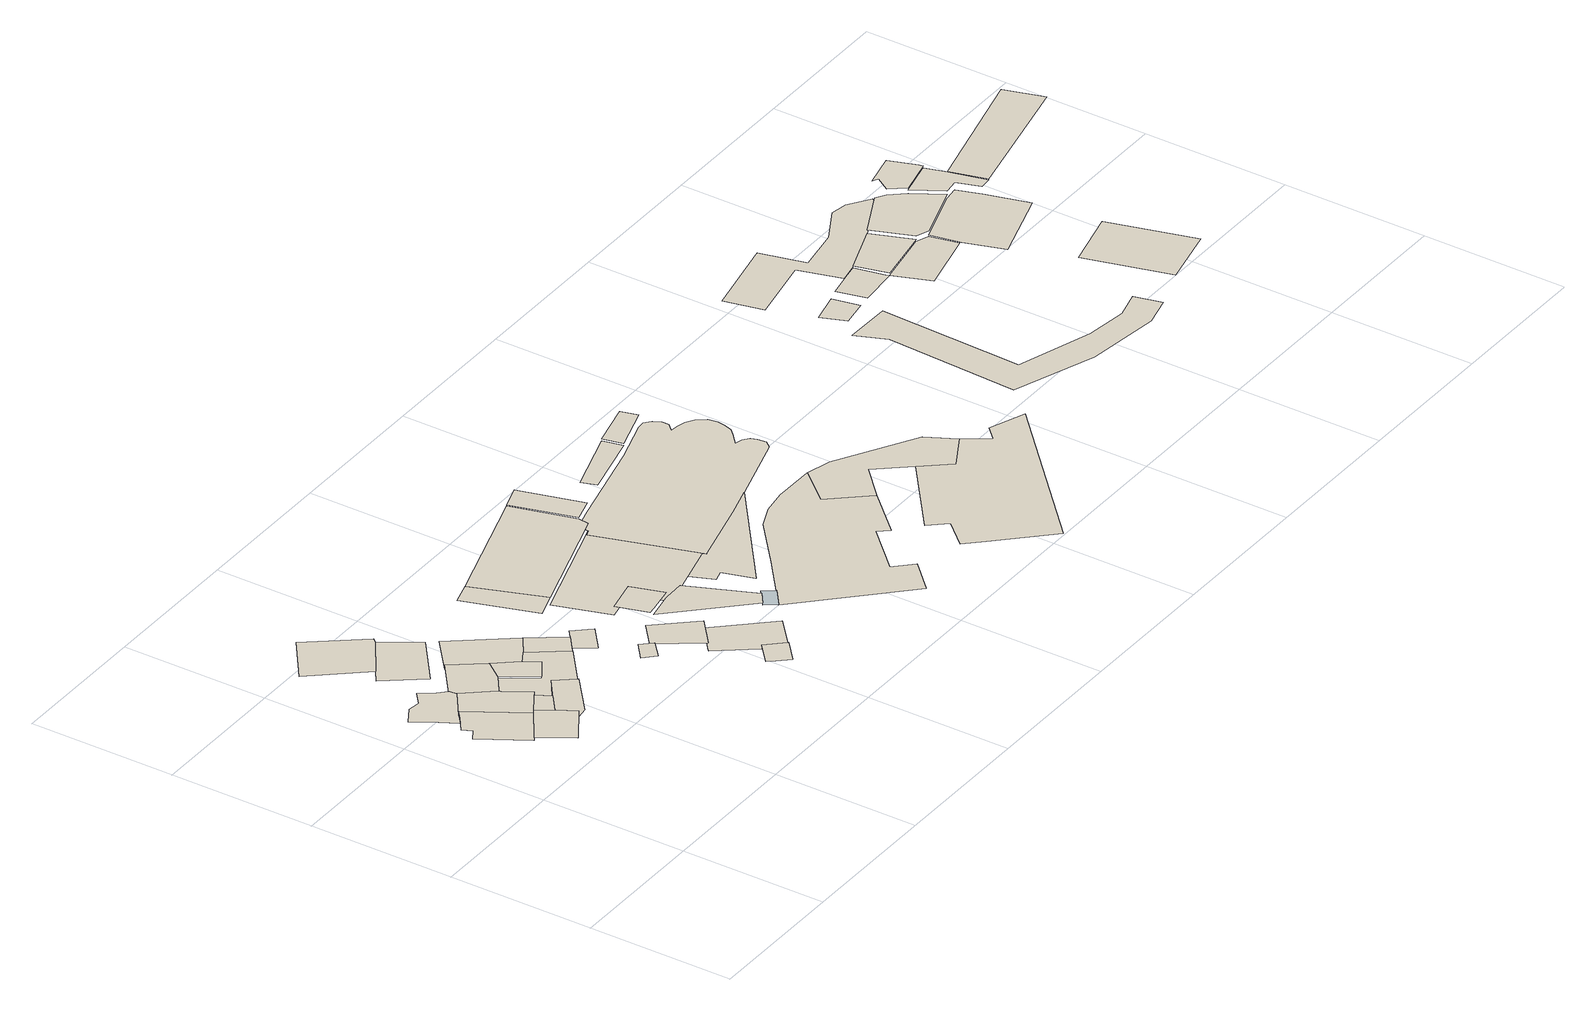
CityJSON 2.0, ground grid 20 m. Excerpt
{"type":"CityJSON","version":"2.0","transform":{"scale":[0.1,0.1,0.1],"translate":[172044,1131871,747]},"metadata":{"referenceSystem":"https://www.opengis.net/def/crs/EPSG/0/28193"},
"CityObjects":{
"building1":{"type":"Building","attributes":{"material":{"value":"dressed stone","sources":[{"name":"Amiran Atlas, sheet 11, map 4.2","type":"Secondary cartographic source"}],"paradata":{"author":"Beatrice Vaienti","date":"29-05-2023","version":0}},"time":{"estimatedStart":{"year":1841},"estimatedEnd":{"year":1938}},"roof":{"type":{"value":"flat","paradata":{"type":"user","author":"Beatrice Vaienti","date":"29-05-2023","version":0}}},"numberOfFloors":{"value":"1","sources":[{"name":"Amiran Atlas, sheet 12, map 4.3","type":"Secondary cartographic source"}],"paradata":{"type":"user","author":"Beatrice Vaienti","date":"29-05-2023","comments":"In the atlas the value is \"1-3\", we have chosen a random value between 1 and 3 assigning a higher probability to 1 and 2 floors, respectively p=[0.35,0.35,0.3] for 1, 2, 3 floors","version":0}},"updatedGeometry":true,"terrainDifference":{"value":"1.1735326895455365"}},"geometry":[{"type":"MultiSurface","lod":"0","boundaries":[[[0,1,2,3,4,5,6]]]}]},
"building2":{"type":"Building","attributes":{"material":{"value":"dressed stone","sources":[{"name":"Amiran Atlas, sheet 11, map 4.2","type":"Secondary cartographic source"}],"paradata":{"author":"Beatrice Vaienti","date":"29-05-2023","version":0}},"time":{"estimatedStart":{"year":1841},"estimatedEnd":{"year":1938}},"roof":{"type":{"value":"domed","paradata":{"type":"user","author":"Beatrice Vaienti","date":"29-05-2023","version":0}}},"numberOfFloors":{"value":"1","sources":[{"name":"Amiran Atlas, sheet 12, map 4.3","type":"Secondary cartographic source"}],"paradata":{"type":"user","author":"Beatrice Vaienti","date":"29-05-2023","comments":"In the atlas the value is \"1-3\", we have chosen a random value between 1 and 3 assigning a higher probability to 1 and 2 floors, respectively p=[0.35,0.35,0.3] for 1, 2, 3 floors","version":0}},"updatedGeometry":true,"terrainDifference":{"value":"0.957686228671344"}},"geometry":[{"type":"MultiSurface","lod":"0","boundaries":[[[7,8,9,10,11]]]}]},
"building3":{"type":"Building","attributes":{"material":{"value":"dressed stone","sources":[{"name":"Amiran Atlas, sheet 11, map 4.2","type":"Secondary cartographic source"}],"paradata":{"author":"Beatrice Vaienti","date":"29-05-2023","version":0}},"time":{"estimatedStart":{"year":1841},"estimatedEnd":{"year":1938}},"roof":{"type":{"value":"flat","paradata":{"type":"user","author":"Beatrice Vaienti","date":"29-05-2023","version":0}}},"numberOfFloors":{"value":"2","sources":[{"name":"Amiran Atlas, sheet 12, map 4.3","type":"Secondary cartographic source"}],"paradata":{"type":"user","author":"Beatrice Vaienti","date":"29-05-2023","comments":"In the atlas the value is \"1-3\", we have chosen a random value between 1 and 3 assigning a higher probability to 1 and 2 floors, respectively p=[0.35,0.35,0.3] for 1, 2, 3 floors","version":0}},"updatedGeometry":true,"terrainDifference":{"value":"0.8770737426527776"}},"geometry":[{"type":"MultiSurface","lod":"0","boundaries":[[[12,13,14,15,16,17,18,19,20,21]]]}]},
"building4":{"type":"Building","attributes":{"material":{"value":"dressed stone","sources":[{"name":"Amiran Atlas, sheet 11, map 4.2","type":"Secondary cartographic source"}],"paradata":{"author":"Beatrice Vaienti","date":"29-05-2023","version":0}},"time":{"estimatedStart":{"year":1841},"estimatedEnd":{"year":1938}},"roof":{"type":{"value":"flat","paradata":{"type":"user","author":"Beatrice Vaienti","date":"29-05-2023","version":0}}},"numberOfFloors":{"value":"1","sources":[{"name":"Amiran Atlas, sheet 12, map 4.3","type":"Secondary cartographic source"}],"paradata":{"type":"user","author":"Beatrice Vaienti","date":"29-05-2023","comments":"In the atlas the value is \"1-3\", we have chosen a random value between 1 and 3 assigning a higher probability to 1 and 2 floors, respectively p=[0.35,0.35,0.3] for 1, 2, 3 floors","version":0}},"updatedGeometry":true,"terrainDifference":{"value":"1.0382613989575766"}},"geometry":[{"type":"MultiSurface","lod":"0","boundaries":[[[22,23,24,25,26,27,28]]]}]},
"building5":{"type":"Building","attributes":{"material":{"value":"dressed stone","sources":[{"name":"Amiran Atlas, sheet 11, map 4.2","type":"Secondary cartographic source"}],"paradata":{"author":"Beatrice Vaienti","date":"29-05-2023","version":0}},"time":{"estimatedStart":{"year":1841},"estimatedEnd":{"year":1938}},"roof":{"type":{"value":"gable","paradata":{"type":"user","author":"Beatrice Vaienti","date":"29-05-2023","comments":"In the Atlas the value is reported is 'gabled (tiles)', however it is not clear whether it refers to a hip or a gable roof. Therefore we assigned a random value between the two.","version":0}}},"numberOfFloors":{"value":"2","sources":[{"name":"Amiran Atlas, sheet 12, map 4.3","type":"Secondary cartographic source"}],"paradata":{"type":"user","author":"Beatrice Vaienti","date":"29-05-2023","comments":"In the atlas the value is \"1-3\", we have chosen a random value between 1 and 3 assigning a higher probability to 1 and 2 floors, respectively p=[0.35,0.35,0.3] for 1, 2, 3 floors","version":0}},"updatedGeometry":true,"terrainDifference":{"value":"0.6084852027390152"}},"geometry":[{"type":"MultiSurface","lod":"0","boundaries":[[[29,30,31,32]]]}]},
"building6":{"type":"Building","attributes":{"material":{"value":"dressed stone","sources":[{"name":"Amiran Atlas, sheet 11, map 4.2","type":"Secondary cartographic source"}],"paradata":{"author":"Beatrice Vaienti","date":"29-05-2023","version":0}},"time":{"estimatedStart":{"year":1841},"estimatedEnd":{"year":1938}},"roof":{"type":{"value":"flat","paradata":{"type":"user","author":"Beatrice Vaienti","date":"29-05-2023","version":0}}},"numberOfFloors":{"value":"3","sources":[{"name":"Amiran Atlas, sheet 12, map 4.3","type":"Secondary cartographic source"}],"paradata":{"type":"user","author":"Beatrice Vaienti","date":"29-05-2023","comments":"In the atlas the value is \"1-3\", we have chosen a random value between 1 and 3 assigning a higher probability to 1 and 2 floors, respectively p=[0.35,0.35,0.3] for 1, 2, 3 floors","version":0}},"updatedGeometry":true,"terrainDifference":{"value":"1.1332864698437042"}},"geometry":[{"type":"MultiSurface","lod":"0","boundaries":[[[33,34,35,36,37]]]}]},
"building7":{"type":"Building","attributes":{"material":{"value":"dressed stone","sources":[{"name":"Amiran Atlas, sheet 11, map 4.2","type":"Secondary cartographic source"}],"paradata":{"author":"Beatrice Vaienti","date":"29-05-2023","version":0}},"time":{"estimatedStart":{"year":1841},"estimatedEnd":{"year":1938}},"roof":{"type":{"value":"flat","paradata":{"type":"user","author":"Beatrice Vaienti","date":"29-05-2023","version":0}}},"numberOfFloors":{"value":"3","sources":[{"name":"Amiran Atlas, sheet 12, map 4.3","type":"Secondary cartographic source"}],"paradata":{"type":"user","author":"Beatrice Vaienti","date":"29-05-2023","comments":"In the atlas the value is \"1-3\", we have chosen a random value between 1 and 3 assigning a higher probability to 1 and 2 floors, respectively p=[0.35,0.35,0.3] for 1, 2, 3 floors","version":0}},"updatedGeometry":true,"terrainDifference":{"value":"0.9134106298248517"}},"geometry":[{"type":"MultiSurface","lod":"0","boundaries":[[[38,39,40,41,42,43]]]}]},
"building8":{"type":"Building","attributes":{"material":{"value":"dressed stone","sources":[{"name":"Amiran Atlas, sheet 11, map 4.2","type":"Secondary cartographic source"}],"paradata":{"author":"Beatrice Vaienti","date":"29-05-2023","version":0}},"time":{"estimatedStart":{"year":1841},"estimatedEnd":{"year":1938}},"roof":{"type":{"value":"flat","paradata":{"type":"user","author":"Beatrice Vaienti","date":"29-05-2023","version":0}}},"numberOfFloors":{"value":"3","sources":[{"name":"Amiran Atlas, sheet 12, map 4.3","type":"Secondary cartographic source"}],"paradata":{"type":"user","author":"Beatrice Vaienti","date":"29-05-2023","comments":"In the atlas the value is \"1-3\", we have chosen a random value between 1 and 3 assigning a higher probability to 1 and 2 floors, respectively p=[0.35,0.35,0.3] for 1, 2, 3 floors","version":0}},"updatedGeometry":true,"terrainDifference":{"value":"0.7969610047034221"}},"geometry":[{"type":"MultiSurface","lod":"0","boundaries":[[[44,45,46,47,48]]]}]},
"building9":{"type":"Building","attributes":{"material":{"value":"dressed stone","sources":[{"name":"Amiran Atlas, sheet 11, map 4.2","type":"Secondary cartographic source"}],"paradata":{"author":"Beatrice Vaienti","date":"29-05-2023","version":0}},"time":{"estimatedStart":{"year":1841},"estimatedEnd":{"year":1938}},"roof":{"type":{"value":"flat","paradata":{"type":"user","author":"Beatrice Vaienti","date":"29-05-2023","version":0}}},"numberOfFloors":{"value":"1","sources":[{"name":"Amiran Atlas, sheet 12, map 4.3","type":"Secondary cartographic source"}],"paradata":{"type":"user","author":"Beatrice Vaienti","date":"29-05-2023","comments":"In the atlas the value is \"1-3\", we have chosen a random value between 1 and 3 assigning a higher probability to 1 and 2 floors, respectively p=[0.35,0.35,0.3] for 1, 2, 3 floors","version":0}},"updatedGeometry":true,"terrainDifference":{"value":"0.8171953010688303"}},"geometry":[{"type":"MultiSurface","lod":"0","boundaries":[[[49,44,48,50,51]]]}]},
"building10":{"type":"Building","attributes":{"material":{"value":"dressed stone","sources":[{"name":"Amiran Atlas, sheet 11, map 4.2","type":"Secondary cartographic source"}],"paradata":{"author":"Beatrice Vaienti","date":"29-05-2023","version":0}},"time":{"estimatedStart":{"year":1841},"estimatedEnd":{"year":1938}},"roof":{"type":{"value":"flat","paradata":{"type":"user","author":"Beatrice Vaienti","date":"29-05-2023","version":0}}},"numberOfFloors":{"value":"3","sources":[{"name":"Amiran Atlas, sheet 12, map 4.3","type":"Secondary cartographic source"}],"paradata":{"type":"user","author":"Beatrice Vaienti","date":"29-05-2023","comments":"In the atlas the value is \"1-3\", we have chosen a random value between 1 and 3 assigning a higher probability to 1 and 2 floors, respectively p=[0.35,0.35,0.3] for 1, 2, 3 floors","version":0}},"updatedGeometry":true,"terrainDifference":{"value":"1.6195551845540759"}},"geometry":[{"type":"MultiSurface","lod":"0","boundaries":[[[52,53,54,55,56,57,58,59,60,61,62,63,64]]]}]},
"building11":{"type":"Building","attributes":{"material":{"value":"dressed stone","sources":[{"name":"Amiran Atlas, sheet 11, map 4.2","type":"Secondary cartographic source"}],"paradata":{"author":"Beatrice Vaienti","date":"29-05-2023","version":0}},"time":{"estimatedStart":{"year":1841},"estimatedEnd":{"year":1938}},"roof":{"type":{"value":"gable","paradata":{"type":"user","author":"Beatrice Vaienti","date":"29-05-2023","comments":"In the Atlas the value is reported is 'gabled (tiles)', however it is not clear whether it refers to a hip or a gable roof. Therefore we assigned a random value between the two.","version":0}}},"numberOfFloors":{"value":"3","sources":[{"name":"Amiran Atlas, sheet 12, map 4.3","type":"Secondary cartographic source"}],"paradata":{"type":"user","author":"Beatrice Vaienti","date":"29-05-2023","comments":"In the atlas the value is \"1-3\", we have chosen a random value between 1 and 3 assigning a higher probability to 1 and 2 floors, respectively p=[0.35,0.35,0.3] for 1, 2, 3 floors","version":0}},"updatedGeometry":true,"terrainDifference":{"value":"0.5749871791990009"}},"geometry":[{"type":"MultiSurface","lod":"0","boundaries":[[[65,40,39,66,67]]]}]},
"building12":{"type":"Building","attributes":{"material":{"value":"dressed stone","sources":[{"name":"Amiran Atlas, sheet 11, map 4.2","type":"Secondary cartographic source"}],"paradata":{"author":"Beatrice Vaienti","date":"29-05-2023","version":0}},"time":{"estimatedStart":{"year":1841},"estimatedEnd":{"year":1938}},"roof":{"type":{"value":"gable","paradata":{"type":"user","author":"Beatrice Vaienti","date":"29-05-2023","comments":"In the Atlas the value is reported is 'gabled (tiles)', however it is not clear whether it refers to a hip or a gable roof. Therefore we assigned a random value between the two.","version":0}}},"numberOfFloors":{"value":"3","sources":[{"name":"Amiran Atlas, sheet 12, map 4.3","type":"Secondary cartographic source"}],"paradata":{"type":"user","author":"Beatrice Vaienti","date":"29-05-2023","comments":"In the atlas the value is \"1-3\", we have chosen a random value between 1 and 3 assigning a higher probability to 1 and 2 floors, respectively p=[0.35,0.35,0.3] for 1, 2, 3 floors","version":0}},"updatedGeometry":true,"terrainDifference":{"value":"0.7176208684311715"}},"geometry":[{"type":"MultiSurface","lod":"0","boundaries":[[[68,69,70,71,72,73]]]}]},
"building13":{"type":"Building","attributes":{"material":{"value":"dressed stone","sources":[{"name":"Amiran Atlas, sheet 11, map 4.2","type":"Secondary cartographic source"}],"paradata":{"author":"Beatrice Vaienti","date":"29-05-2023","version":0}},"time":{"estimatedStart":{"year":1841},"estimatedEnd":{"year":1938}},"roof":{"type":{"value":"domed","paradata":{"type":"user","author":"Beatrice Vaienti","date":"29-05-2023","version":0}}},"numberOfFloors":{"value":"1","sources":[{"name":"Amiran Atlas, sheet 12, map 4.3","type":"Secondary cartographic source"}],"paradata":{"type":"user","author":"Beatrice Vaienti","date":"29-05-2023","comments":"In the atlas the value is \"1-3\", we have chosen a random value between 1 and 3 assigning a higher probability to 1 and 2 floors, respectively p=[0.35,0.35,0.3] for 1, 2, 3 floors","version":0}},"updatedGeometry":true,"terrainDifference":{"value":"0.6391456697115209"}},"geometry":[{"type":"MultiSurface","lod":"0","boundaries":[[[69,68,74,75]]]}]},
"building14":{"type":"Building","attributes":{"material":{"value":"dressed stone","sources":[{"name":"Amiran Atlas, sheet 11, map 4.2","type":"Secondary cartographic source"}],"paradata":{"author":"Beatrice Vaienti","date":"29-05-2023","version":0}},"time":{"estimatedStart":{"year":1841},"estimatedEnd":{"year":1938}},"roof":{"type":{"value":"domed","paradata":{"type":"user","author":"Beatrice Vaienti","date":"29-05-2023","version":0}}},"numberOfFloors":{"value":"2","sources":[{"name":"Amiran Atlas, sheet 12, map 4.3","type":"Secondary cartographic source"}],"paradata":{"type":"user","author":"Beatrice Vaienti","date":"29-05-2023","comments":"In the atlas the value is \"1-3\", we have chosen a random value between 1 and 3 assigning a higher probability to 1 and 2 floors, respectively p=[0.35,0.35,0.3] for 1, 2, 3 floors","version":0}},"updatedGeometry":true,"terrainDifference":{"value":"0.3996823939930182"}},"geometry":[{"type":"MultiSurface","lod":"0","boundaries":[[[76,77,78,79]]]}]},
"building15":{"type":"Building","attributes":{"material":{"value":"dressed stone","sources":[{"name":"Amiran Atlas, sheet 11, map 4.2","type":"Secondary cartographic source"}],"paradata":{"author":"Beatrice Vaienti","date":"29-05-2023","version":0}},"time":{"estimatedStart":{"year":1841},"estimatedEnd":{"year":1938}},"roof":{"type":{"value":"domed","paradata":{"type":"user","author":"Beatrice Vaienti","date":"29-05-2023","version":0}}},"numberOfFloors":{"value":"3","sources":[{"name":"Amiran Atlas, sheet 12, map 4.3","type":"Secondary cartographic source"}],"paradata":{"type":"user","author":"Beatrice Vaienti","date":"29-05-2023","comments":"In the atlas the value is \"1-3\", we have chosen a random value between 1 and 3 assigning a higher probability to 1 and 2 floors, respectively p=[0.35,0.35,0.3] for 1, 2, 3 floors","version":0}},"updatedGeometry":true,"terrainDifference":{"value":"0.5954970278253313"}},"geometry":[{"type":"MultiSurface","lod":"0","boundaries":[[[80,75,81,82,83]]]}]},
"building16":{"type":"Building","attributes":{"material":{"value":"dressed stone","sources":[{"name":"Amiran Atlas, sheet 11, map 4.2","type":"Secondary cartographic source"}],"paradata":{"author":"Beatrice Vaienti","date":"29-05-2023","version":0}},"time":{"estimatedStart":{"year":1841},"estimatedEnd":{"year":1938}},"roof":{"type":{"value":"domed","paradata":{"type":"user","author":"Beatrice Vaienti","date":"29-05-2023","version":0}}},"numberOfFloors":{"value":"1","sources":[{"name":"Amiran Atlas, sheet 12, map 4.3","type":"Secondary cartographic source"}],"paradata":{"type":"user","author":"Beatrice Vaienti","date":"29-05-2023","comments":"In the atlas the value is \"1-3\", we have chosen a random value between 1 and 3 assigning a higher probability to 1 and 2 floors, respectively p=[0.35,0.35,0.3] for 1, 2, 3 floors","version":0}},"updatedGeometry":true,"terrainDifference":{"value":"1.0167562124076066"}},"geometry":[{"type":"MultiSurface","lod":"0","boundaries":[[[84,85,86,87]]]}]},
"building17":{"type":"Building","attributes":{"material":{"value":"dressed stone","sources":[{"name":"Amiran Atlas, sheet 11, map 4.2","type":"Secondary cartographic source"}],"paradata":{"author":"Beatrice Vaienti","date":"29-05-2023","version":0}},"time":{"estimatedStart":{"year":1841},"estimatedEnd":{"year":1938}},"roof":{"type":{"value":"domed","paradata":{"type":"user","author":"Beatrice Vaienti","date":"29-05-2023","version":0}}},"numberOfFloors":{"value":"3","sources":[{"name":"Amiran Atlas, sheet 12, map 4.3","type":"Secondary cartographic source"}],"paradata":{"type":"user","author":"Beatrice Vaienti","date":"29-05-2023","comments":"In the atlas the value is \"1-3\", we have chosen a random value between 1 and 3 assigning a higher probability to 1 and 2 floors, respectively p=[0.35,0.35,0.3] for 1, 2, 3 floors","version":0}},"updatedGeometry":true,"terrainDifference":{"value":"0.7293618266980629"}},"geometry":[{"type":"MultiSurface","lod":"0","boundaries":[[[88,89,90,91,92]]]}]},
"building18":{"type":"Building","attributes":{"material":{"paradata":{"version":0}},"time":{"estimatedStart":{"year":1841},"estimatedEnd":{"year":1938}},"roof":{"type":{"value":"flat","paradata":{"type":"user","author":"Beatrice Vaienti","date":"29-05-2023","version":0}}},"numberOfFloors":{"value":"3","sources":[{"name":"Amiran Atlas, sheet 12, map 4.3","type":"Secondary cartographic source"}],"paradata":{"type":"user","author":"Beatrice Vaienti","date":"29-05-2023","comments":"In the atlas the value is \"1-3\", we have chosen a random value between 1 and 3 assigning a higher probability to 1 and 2 floors, respectively p=[0.35,0.35,0.3] for 1, 2, 3 floors","version":0}},"updatedGeometry":true,"terrainDifference":{"value":"0.5033460948074935"}},"geometry":[{"type":"MultiSurface","lod":"0","boundaries":[[[93,94,95,96]]]}]},
"building19":{"type":"Building","attributes":{"material":{"value":"dressed stone","sources":[{"name":"Amiran Atlas, sheet 11, map 4.2","type":"Secondary cartographic source"}],"paradata":{"author":"Beatrice Vaienti","date":"29-05-2023","version":0}},"time":{"estimatedStart":{"year":1841},"estimatedEnd":{"year":1938}},"roof":{"type":{"value":"domed","paradata":{"type":"user","author":"Beatrice Vaienti","date":"29-05-2023","version":0}}},"numberOfFloors":{"value":"1","sources":[{"name":"Amiran Atlas, sheet 12, map 4.3","type":"Secondary cartographic source"}],"paradata":{"type":"user","author":"Beatrice Vaienti","date":"29-05-2023","comments":"In the atlas the value is \"1-3\", we have chosen a random value between 1 and 3 assigning a higher probability to 1 and 2 floors, respectively p=[0.35,0.35,0.3] for 1, 2, 3 floors","version":0}},"updatedGeometry":true,"terrainDifference":{"value":"1.514490632318426"}},"geometry":[{"type":"MultiSurface","lod":"0","boundaries":[[[97,98,99,100,101,102]]]}]},
"building20":{"type":"Building","attributes":{"material":{"value":"dressed stone","sources":[{"name":"Amiran Atlas, sheet 11, map 4.2","type":"Secondary cartographic source"}],"paradata":{"author":"Beatrice Vaienti","date":"29-05-2023","version":0}},"time":{"estimatedStart":{"year":1841},"estimatedEnd":{"year":1938}},"roof":{"type":{"value":"flat","paradata":{"type":"user","author":"Beatrice Vaienti","date":"29-05-2023","version":0}}},"numberOfFloors":{"value":"1","sources":[{"name":"Amiran Atlas, sheet 12, map 4.3","type":"Secondary cartographic source"}],"paradata":{"type":"user","author":"Beatrice Vaienti","date":"29-05-2023","comments":"In the atlas the value is \"1-3\", we have chosen a random value between 1 and 3 assigning a higher probability to 1 and 2 floors, respectively p=[0.35,0.35,0.3] for 1, 2, 3 floors","version":0}},"updatedGeometry":true,"terrainDifference":{"value":"0.8100897709461861"}},"geometry":[{"type":"MultiSurface","lod":"0","boundaries":[[[103,104,105,106,107]]]}]},
"building21":{"type":"Building","attributes":{"material":{"value":"dressed stone","sources":[{"name":"Amiran Atlas, sheet 11, map 4.2","type":"Secondary cartographic source"}],"paradata":{"author":"Beatrice Vaienti","date":"29-05-2023","version":0}},"time":{"estimatedStart":{"year":1841},"estimatedEnd":{"year":1938}},"roof":{"type":{"value":"flat","paradata":{"type":"user","author":"Beatrice Vaienti","date":"29-05-2023","version":0}}},"numberOfFloors":{"value":"1","sources":[{"name":"Amiran Atlas, sheet 12, map 4.3","type":"Secondary cartographic source"}],"paradata":{"type":"user","author":"Beatrice Vaienti","date":"29-05-2023","comments":"In the atlas the value is \"1-3\", we have chosen a random value between 1 and 3 assigning a higher probability to 1 and 2 floors, respectively p=[0.35,0.35,0.3] for 1, 2, 3 floors","version":0}},"updatedGeometry":true,"terrainDifference":{"value":"1.5014978012075881"}},"geometry":[{"type":"MultiSurface","lod":"0","boundaries":[[[108,109,110,111,112,113]]]}]},
"building22":{"type":"Building","attributes":{"material":{"paradata":{"version":0}},"time":{"estimatedStart":{"year":1841},"estimatedEnd":{"year":1938}},"roof":{"type":{"value":"flat","paradata":{"type":"user","author":"Beatrice Vaienti","date":"29-05-2023","version":0}}},"numberOfFloors":{"value":"3","sources":[{"name":"Amiran Atlas, sheet 12, map 4.3","type":"Secondary cartographic source"}],"paradata":{"type":"user","author":"Beatrice Vaienti","date":"29-05-2023","comments":"In the atlas the value is \"1-3\", we have chosen a random value between 1 and 3 assigning a higher probability to 1 and 2 floors, respectively p=[0.35,0.35,0.3] for 1, 2, 3 floors","version":0}},"updatedGeometry":true,"terrainDifference":{"value":"1.2838965631106403"}},"geometry":[{"type":"MultiSurface","lod":"0","boundaries":[[[94,93,114,115,116]]]}]},
"building23":{"type":"Building","attributes":{"material":{"value":"dressed stone","sources":[{"name":"Amiran Atlas, sheet 11, map 4.2","type":"Secondary cartographic source"}],"paradata":{"author":"Beatrice Vaienti","date":"29-05-2023","version":0}},"time":{"estimatedStart":{"year":1841},"estimatedEnd":{"year":1938}},"roof":{"type":{"value":"flat","paradata":{"type":"user","author":"Beatrice Vaienti","date":"29-05-2023","version":0}}},"numberOfFloors":{"value":"3","sources":[{"name":"Amiran Atlas, sheet 12, map 4.3","type":"Secondary cartographic source"}],"paradata":{"type":"user","author":"Beatrice Vaienti","date":"29-05-2023","comments":"In the atlas the value is \"1-3\", we have chosen a random value between 1 and 3 assigning a higher probability to 1 and 2 floors, respectively p=[0.35,0.35,0.3] for 1, 2, 3 floors","version":0}},"updatedGeometry":true,"terrainDifference":{"value":"1.6261742688890082"}},"geometry":[{"type":"MultiSurface","lod":"0","boundaries":[[[117,118,119,120,121,122,123,124,125,126,127]]]}]},
"object1":{"type":"GenericCityObject","attributes":{"material":{"paradata":{"version":0}},"time":{"estimatedStart":{"year":1841},"estimatedEnd":{"year":1938}},"roof":{"type":{"value":"hip","paradata":{"type":"predicted","date":"05-06-2023","comments":"Random Forest Classifier","version":0}}},"numberOfFloors":{"value":"3","sources":[{"name":"Amiran Atlas, sheet 12, map 4.3","type":"Secondary cartographic source"}],"paradata":{"type":"user","author":"Beatrice Vaienti","date":"29-05-2023","comments":"In the atlas the value is \"1-3\", we have chosen a random value between 1 and 3 assigning a higher probability to 1 and 2 floors, respectively p=[0.35,0.35,0.3] for 1, 2, 3 floors","version":0}},"updatedGeometry":true,"terrainDifference":{"value":"0.5231264637000859"}},"geometry":[{"type":"MultiSurface","lod":"0","boundaries":[[[128,129,130,131,132]]]}]},
"building24":{"type":"Building","attributes":{"material":{"paradata":{"version":0}},"time":{"estimatedStart":{"year":1841},"estimatedEnd":{"year":1938}},"roof":{"type":{"value":"flat","paradata":{"type":"predicted","date":"05-06-2023","comments":"Random Forest Classifier","version":0}}},"numberOfFloors":{"value":"1","sources":[{"name":"Amiran Atlas, sheet 12, map 4.3","type":"Secondary cartographic source"}],"paradata":{"type":"user","author":"Beatrice Vaienti","date":"29-05-2023","comments":"In the atlas the value is \"1-3\", we have chosen a random value between 1 and 3 assigning a higher probability to 1 and 2 floors, respectively p=[0.35,0.35,0.3] for 1, 2, 3 floors","version":0}},"updatedGeometry":true,"terrainDifference":{"value":"1.2896860963904764"}},"geometry":[{"type":"MultiSurface","lod":"0","boundaries":[[[133,134,135,136]]]}]},
"building25":{"type":"Building","attributes":{"material":{"value":"dressed stone","sources":[{"name":"Amiran Atlas, sheet 11, map 4.2","type":"Secondary cartographic source"}],"paradata":{"author":"Beatrice Vaienti","date":"29-05-2023","version":0}},"time":{"estimatedStart":{"year":1841},"estimatedEnd":{"year":1938}},"roof":{"type":{"value":"flat","paradata":{"type":"user","author":"Beatrice Vaienti","date":"29-05-2023","version":0}}},"numberOfFloors":{"value":"2","sources":[{"name":"Amiran Atlas, sheet 12, map 4.3","type":"Secondary cartographic source"}],"paradata":{"type":"user","author":"Beatrice Vaienti","date":"29-05-2023","comments":"In the atlas the value is \"1-3\", we have chosen a random value between 1 and 3 assigning a higher probability to 1 and 2 floors, respectively p=[0.35,0.35,0.3] for 1, 2, 3 floors","version":0}},"updatedGeometry":true,"terrainDifference":{"value":"0.5947137524824356"}},"geometry":[{"type":"MultiSurface","lod":"0","boundaries":[[[120,119,118,137,138,139,140,141]]]}]},
"building26":{"type":"Building","attributes":{"material":{"value":"dressed stone","sources":[{"name":"Amiran Atlas, sheet 11, map 4.2","type":"Secondary cartographic source"}],"paradata":{"author":"Beatrice Vaienti","date":"29-05-2023","version":0}},"time":{"estimatedStart":{"year":1841},"estimatedEnd":{"year":1938}},"roof":{"type":{"value":"flat","paradata":{"type":"user","author":"Beatrice Vaienti","date":"29-05-2023","version":0}}},"numberOfFloors":{"value":"3","sources":[{"name":"Amiran Atlas, sheet 12, map 4.3","type":"Secondary cartographic source"}],"paradata":{"type":"user","author":"Beatrice Vaienti","date":"29-05-2023","comments":"In the atlas the value is \"1-3\", we have chosen a random value between 1 and 3 assigning a higher probability to 1 and 2 floors, respectively p=[0.35,0.35,0.3] for 1, 2, 3 floors","version":0}},"updatedGeometry":true,"terrainDifference":{"value":"0.6629335663190578"}},"geometry":[{"type":"MultiSurface","lod":"0","boundaries":[[[142,143,144,145,146,147,148,149,150,151,152,153,154]]]}]},
"building27":{"type":"Building","attributes":{"material":{"value":"dressed stone","sources":[{"name":"Amiran Atlas, sheet 11, map 4.2","type":"Secondary cartographic source"}],"paradata":{"author":"Beatrice Vaienti","date":"29-05-2023","version":0}},"time":{"estimatedStart":{"year":1841},"estimatedEnd":{"year":1938}},"roof":{"type":{"value":"flat","paradata":{"type":"user","author":"Beatrice Vaienti","date":"29-05-2023","version":0}}},"numberOfFloors":{"value":"1","sources":[{"name":"Amiran Atlas, sheet 12, map 4.3","type":"Secondary cartographic source"}],"paradata":{"type":"user","author":"Beatrice Vaienti","date":"29-05-2023","comments":"In the atlas the value is \"1-3\", we have chosen a random value between 1 and 3 assigning a higher probability to 1 and 2 floors, respectively p=[0.35,0.35,0.3] for 1, 2, 3 floors","version":0}},"updatedGeometry":true,"terrainDifference":{"value":"2.3186715336217314"}},"geometry":[{"type":"MultiSurface","lod":"0","boundaries":[[[155,156,157,122,121,120,141,140,158,159,160,161,162,163,164,165,166,167,168,169,170,171,172,173,174,175,176,177]]]}]},
"building28":{"type":"Building","attributes":{"material":{"paradata":{"version":0}},"time":{"estimatedStart":{"year":1841},"estimatedEnd":{"year":1938}},"roof":{"type":{"value":"flat","paradata":{"type":"predicted","date":"05-06-2023","comments":"Random Forest Classifier","version":0}}},"numberOfFloors":{"value":"1","sources":[{"name":"Amiran Atlas, sheet 12, map 4.3","type":"Secondary cartographic source"}],"paradata":{"type":"user","author":"Beatrice Vaienti","date":"29-05-2023","comments":"In the atlas the value is \"1-3\", we have chosen a random value between 1 and 3 assigning a higher probability to 1 and 2 floors, respectively p=[0.35,0.35,0.3] for 1, 2, 3 floors","version":0}},"updatedGeometry":true,"terrainDifference":{"value":"0.5150263811844634"}},"geometry":[{"type":"MultiSurface","lod":"0","boundaries":[[[178,179,180,181]]]}]},
"building29":{"type":"Building","attributes":{"material":{"paradata":{"version":0}},"time":{"estimatedStart":{"year":1841},"estimatedEnd":{"year":1938}},"roof":{"type":{"value":"flat","paradata":{"type":"user","author":"Beatrice Vaienti","date":"29-05-2023","version":0}}},"numberOfFloors":{"value":"1","sources":[{"name":"Amiran Atlas, sheet 12, map 4.3","type":"Secondary cartographic source"}],"paradata":{"type":"user","author":"Beatrice Vaienti","date":"29-05-2023","comments":"In the atlas the value is \"1-3\", we have chosen a random value between 1 and 3 assigning a higher probability to 1 and 2 floors, respectively p=[0.35,0.35,0.3] for 1, 2, 3 floors","version":0}},"updatedGeometry":true,"terrainDifference":{"value":"0.5963199473237619"}},"geometry":[{"type":"MultiSurface","lod":"0","boundaries":[[[182,183,184,185]]]}]},
"building30":{"type":"Building","attributes":{"material":{"value":"dressed stone","sources":[{"name":"Amiran Atlas, sheet 11, map 4.2","type":"Secondary cartographic source"}],"paradata":{"author":"Beatrice Vaienti","date":"29-05-2023","version":0}},"time":{"estimatedStart":{"year":1841},"estimatedEnd":{"year":1938}},"roof":{"type":{"value":"flat","paradata":{"type":"user","author":"Beatrice Vaienti","date":"29-05-2023","version":0}}},"numberOfFloors":{"value":"3","sources":[{"name":"Amiran Atlas, sheet 12, map 4.3","type":"Secondary cartographic source"}],"paradata":{"type":"user","author":"Beatrice Vaienti","date":"29-05-2023","comments":"In the atlas the value is \"1-3\", we have chosen a random value between 1 and 3 assigning a higher probability to 1 and 2 floors, respectively p=[0.35,0.35,0.3] for 1, 2, 3 floors","version":0}},"updatedGeometry":true,"terrainDifference":{"value":"0.7962224424870219"}},"geometry":[{"type":"MultiSurface","lod":"0","boundaries":[[[148,147,186,187,188,189,190,191,149]]]}]},
"building31":{"type":"Building","attributes":{"material":{"value":"dressed stone","sources":[{"name":"Amiran Atlas, sheet 11, map 4.2","type":"Secondary cartographic source"}],"paradata":{"author":"Beatrice Vaienti","date":"29-05-2023","version":0}},"time":{"estimatedStart":{"year":1841},"estimatedEnd":{"year":1938}},"roof":{"type":{"value":"flat","paradata":{"type":"user","author":"Beatrice Vaienti","date":"29-05-2023","version":0}}},"numberOfFloors":{"value":"2","sources":[{"name":"Amiran Atlas, sheet 12, map 4.3","type":"Secondary cartographic source"}],"paradata":{"type":"user","author":"Beatrice Vaienti","date":"29-05-2023","comments":"In the atlas the value is \"1-3\", we have chosen a random value between 1 and 3 assigning a higher probability to 1 and 2 floors, respectively p=[0.35,0.35,0.3] for 1, 2, 3 floors","version":0}},"updatedGeometry":true,"terrainDifference":{"value":"0.7514230947666801"}},"geometry":[{"type":"MultiSurface","lod":"0","boundaries":[[[192,189,188,187,193,194,195,196,197,198,199]]]}]},
"building32":{"type":"Building","attributes":{"material":{"value":"dressed stone","sources":[{"name":"Amiran Atlas, sheet 11, map 4.2","type":"Secondary cartographic source"}],"paradata":{"author":"Beatrice Vaienti","date":"29-05-2023","version":0}},"time":{"estimatedStart":{"year":1841},"estimatedEnd":{"year":1938}},"roof":{"type":{"value":"flat","paradata":{"type":"user","author":"Beatrice Vaienti","date":"29-05-2023","version":0}}},"numberOfFloors":{"value":"2","paradata":{"type":"predicted","date":"05-06-2023","comments":"Random Forest Classifier","version":0}},"updatedGeometry":true,"terrainDifference":{"value":"0.47443945725692904"}},"geometry":[{"type":"MultiSurface","lod":"0","boundaries":[[[200,201,202,203]]]}]},
"building33":{"type":"Building","attributes":{"material":{"value":"dressed stone","sources":[{"name":"Amiran Atlas, sheet 11, map 4.2","type":"Secondary cartographic source"}],"paradata":{"author":"Beatrice Vaienti","date":"29-05-2023","version":0}},"time":{"estimatedStart":{"year":1841},"estimatedEnd":{"year":1938}},"roof":{"type":{"value":"flat","paradata":{"type":"user","author":"Beatrice Vaienti","date":"29-05-2023","version":0}}},"numberOfFloors":{"value":"2","sources":[{"name":"Amiran Atlas, sheet 12, map 4.3","type":"Secondary cartographic source"}],"paradata":{"type":"user","author":"Beatrice Vaienti","date":"29-05-2023","comments":"In the atlas the value is \"1-3\", we have chosen a random value between 1 and 3 assigning a higher probability to 1 and 2 floors, respectively p=[0.35,0.35,0.3] for 1, 2, 3 floors","version":0}},"updatedGeometry":true,"terrainDifference":{"value":"0.6045000138753094"}},"geometry":[{"type":"MultiSurface","lod":"0","boundaries":[[[204,205,206,207,208,209]]]}]},
"building34":{"type":"Building","attributes":{"material":{"value":"dressed stone","sources":[{"name":"Amiran Atlas, sheet 11, map 4.2","type":"Secondary cartographic source"}],"paradata":{"author":"Beatrice Vaienti","date":"29-05-2023","version":0}},"time":{"estimatedStart":{"year":1841},"estimatedEnd":{"year":1938}},"roof":{"type":{"value":"flat","paradata":{"type":"user","author":"Beatrice Vaienti","date":"29-05-2023","version":0}}},"numberOfFloors":{"value":"2","sources":[{"name":"Amiran Atlas, sheet 12, map 4.3","type":"Secondary cartographic source"}],"paradata":{"type":"user","author":"Beatrice Vaienti","date":"29-05-2023","comments":"In the atlas the value is \"1-3\", we have chosen a random value between 1 and 3 assigning a higher probability to 1 and 2 floors, respectively p=[0.35,0.35,0.3] for 1, 2, 3 floors","version":0}},"updatedGeometry":true,"terrainDifference":{"value":"2.0424193491578335"}},"geometry":[{"type":"MultiSurface","lod":"0","boundaries":[[[210,211,212,213,214,215,216,217,218,219,220]]]}]},
"building35":{"type":"Building","attributes":{"material":{"value":"dressed stone","sources":[{"name":"Amiran Atlas, sheet 11, map 4.2","type":"Secondary cartographic source"}],"paradata":{"author":"Beatrice Vaienti","date":"29-05-2023","version":0}},"time":{"estimatedStart":{"year":1841},"estimatedEnd":{"year":1938}},"roof":{"type":{"value":"flat","paradata":{"type":"user","author":"Beatrice Vaienti","date":"29-05-2023","version":0}}},"numberOfFloors":{"value":"1","sources":[{"name":"Amiran Atlas, sheet 12, map 4.3","type":"Secondary cartographic source"}],"paradata":{"type":"user","author":"Beatrice Vaienti","date":"29-05-2023","comments":"In the atlas the value is \"1-3\", we have chosen a random value between 1 and 3 assigning a higher probability to 1 and 2 floors, respectively p=[0.35,0.35,0.3] for 1, 2, 3 floors","version":0}},"updatedGeometry":true,"terrainDifference":{"value":"1.5348133092569187"}},"geometry":[{"type":"MultiSurface","lod":"0","boundaries":[[[221,222,223,224,225,226,227,228,229,230,231,232,233]]]}]},
"building36":{"type":"Building","attributes":{"material":{"value":"dressed stone","sources":[{"name":"Amiran Atlas, sheet 11, map 4.2","type":"Secondary cartographic source"}],"paradata":{"author":"Beatrice Vaienti","date":"29-05-2023","version":0}},"time":{"estimatedStart":{"year":1841},"estimatedEnd":{"year":1938}},"roof":{"type":{"value":"flat","paradata":{"type":"user","author":"Beatrice Vaienti","date":"29-05-2023","version":0}}},"numberOfFloors":{"value":"3","sources":[{"name":"Amiran Atlas, sheet 12, map 4.3","type":"Secondary cartographic source"}],"paradata":{"type":"user","author":"Beatrice Vaienti","date":"29-05-2023","comments":"In the atlas the value is \"1-3\", we have chosen a random value between 1 and 3 assigning a higher probability to 1 and 2 floors, respectively p=[0.35,0.35,0.3] for 1, 2, 3 floors","version":0}},"updatedGeometry":true,"terrainDifference":{"value":"0.8250214799710084"}},"geometry":[{"type":"MultiSurface","lod":"0","boundaries":[[[234,235,236,237]]]}]},
"building37":{"type":"Building","attributes":{"material":{"value":"dressed stone","sources":[{"name":"Amiran Atlas, sheet 11, map 4.2","type":"Secondary cartographic source"}],"paradata":{"author":"Beatrice Vaienti","date":"29-05-2023","version":0}},"time":{"estimatedStart":{"year":1841},"estimatedEnd":{"year":1938}},"roof":{"type":{"value":"flat","paradata":{"type":"user","author":"Beatrice Vaienti","date":"29-05-2023","version":0}}},"numberOfFloors":{"value":"2","sources":[{"name":"Amiran Atlas, sheet 12, map 4.3","type":"Secondary cartographic source"}],"paradata":{"type":"user","author":"Beatrice Vaienti","date":"29-05-2023","comments":"In the atlas the value is \"1-3\", we have chosen a random value between 1 and 3 assigning a higher probability to 1 and 2 floors, respectively p=[0.35,0.35,0.3] for 1, 2, 3 floors","version":0}},"updatedGeometry":true,"terrainDifference":{"value":"0.8406155786089367"}},"geometry":[{"type":"MultiSurface","lod":"0","boundaries":[[[238,239,240,207,241]]]}]},
"building38":{"type":"Building","attributes":{"material":{"value":"dressed stone","sources":[{"name":"Amiran Atlas, sheet 11, map 4.2","type":"Secondary cartographic source"}],"paradata":{"author":"Beatrice Vaienti","date":"29-05-2023","version":0}},"time":{"estimatedStart":{"year":1841},"estimatedEnd":{"year":1938}},"roof":{"type":{"value":"flat","paradata":{"type":"user","author":"Beatrice Vaienti","date":"29-05-2023","version":0}}},"numberOfFloors":{"value":"2","sources":[{"name":"Amiran Atlas, sheet 12, map 4.3","type":"Secondary cartographic source"}],"paradata":{"type":"user","author":"Beatrice Vaienti","date":"29-05-2023","comments":"In the atlas the value is \"1-3\", we have chosen a random value between 1 and 3 assigning a higher probability to 1 and 2 floors, respectively p=[0.35,0.35,0.3] for 1, 2, 3 floors","version":0}},"updatedGeometry":true,"terrainDifference":{"value":"0.8807684083796339"}},"geometry":[{"type":"MultiSurface","lod":"0","boundaries":[[[242,243,244,245,246,247,248]]]}]},
"building39":{"type":"Building","attributes":{"material":{"value":"dressed stone","sources":[{"name":"Amiran Atlas, sheet 11, map 4.2","type":"Secondary cartographic source"}],"paradata":{"author":"Beatrice Vaienti","date":"29-05-2023","version":0}},"time":{"estimatedStart":{"year":1841},"estimatedEnd":{"year":1938}},"roof":{"type":{"value":"flat","paradata":{"type":"user","author":"Beatrice Vaienti","date":"29-05-2023","version":0}}},"numberOfFloors":{"value":"1","sources":[{"name":"Amiran Atlas, sheet 12, map 4.3","type":"Secondary cartographic source"}],"paradata":{"type":"user","author":"Beatrice Vaienti","date":"29-05-2023","comments":"In the atlas the value is \"1-3\", we have chosen a random value between 1 and 3 assigning a higher probability to 1 and 2 floors, respectively p=[0.35,0.35,0.3] for 1, 2, 3 floors","version":0}},"updatedGeometry":true,"terrainDifference":{"value":"1.3197598699354567"}},"geometry":[{"type":"MultiSurface","lod":"0","boundaries":[[[249,250,251,252,253,254,255,256]]]}]},
"building40":{"type":"Building","attributes":{"material":{"value":"dressed stone","sources":[{"name":"Amiran Atlas, sheet 11, map 4.2","type":"Secondary cartographic source"}],"paradata":{"author":"Beatrice Vaienti","date":"29-05-2023","version":0}},"time":{"estimatedStart":{"year":1841},"estimatedEnd":{"year":1938}},"roof":{"type":{"value":"hip","paradata":{"type":"user","author":"Beatrice Vaienti","date":"29-05-2023","comments":"In the Atlas the value is reported is 'gabled (tiles)', however it is not clear whether it refers to a hip or a gable roof. Therefore we assigned a random value between the two.","version":0}}},"numberOfFloors":{"value":"1","sources":[{"name":"Amiran Atlas, sheet 12, map 4.3","type":"Secondary cartographic source"}],"paradata":{"type":"user","author":"Beatrice Vaienti","date":"29-05-2023","comments":"In the atlas the value is \"1-3\", we have chosen a random value between 1 and 3 assigning a higher probability to 1 and 2 floors, respectively p=[0.35,0.35,0.3] for 1, 2, 3 floors","version":0}},"updatedGeometry":true,"terrainDifference":{"value":"1.3062045140493428"}},"geometry":[{"type":"MultiSurface","lod":"0","boundaries":[[[257,258,259,260]]]}]},
"building41":{"type":"Building","attributes":{"material":{"value":"dressed stone","sources":[{"name":"Amiran Atlas, sheet 11, map 4.2","type":"Secondary cartographic source"}],"paradata":{"author":"Beatrice Vaienti","date":"29-05-2023","version":0}},"time":{"estimatedStart":{"year":1841},"estimatedEnd":{"year":1938}},"roof":{"type":{"value":"flat","paradata":{"type":"user","author":"Beatrice Vaienti","date":"29-05-2023","version":0}}},"numberOfFloors":{"value":"2","sources":[{"name":"Amiran Atlas, sheet 12, map 4.3","type":"Secondary cartographic source"}],"paradata":{"type":"user","author":"Beatrice Vaienti","date":"29-05-2023","comments":"In the atlas the value is \"1-3\", we have chosen a random value between 1 and 3 assigning a higher probability to 1 and 2 floors, respectively p=[0.35,0.35,0.3] for 1, 2, 3 floors","version":0}},"updatedGeometry":true,"terrainDifference":{"value":"0.597202333854395"}},"geometry":[{"type":"MultiSurface","lod":"0","boundaries":[[[261,262,263,264,265,266,267]]]}]},
"building42":{"type":"Building","attributes":{"material":{"value":"dressed stone","sources":[{"name":"Amiran Atlas, sheet 11, map 4.2","type":"Secondary cartographic source"}],"paradata":{"author":"Beatrice Vaienti","date":"29-05-2023","version":0}},"time":{"estimatedStart":{"year":1841},"estimatedEnd":{"year":1938}},"roof":{"type":{"value":"flat","paradata":{"type":"user","author":"Beatrice Vaienti","date":"29-05-2023","version":0}}},"numberOfFloors":{"value":"1","sources":[{"name":"Amiran Atlas, sheet 12, map 4.3","type":"Secondary cartographic source"}],"paradata":{"type":"user","author":"Beatrice Vaienti","date":"29-05-2023","comments":"In the atlas the value is \"1-3\", we have chosen a random value between 1 and 3 assigning a higher probability to 1 and 2 floors, respectively p=[0.35,0.35,0.3] for 1, 2, 3 floors","version":0}},"updatedGeometry":true,"terrainDifference":{"value":"0.6033186821846758"}},"geometry":[{"type":"MultiSurface","lod":"0","boundaries":[[[268,269,270,271,272,273,274]]]}]},
"building43":{"type":"Building","attributes":{"material":{"value":"dressed stone","sources":[{"name":"Amiran Atlas, sheet 11, map 4.2","type":"Secondary cartographic source"}],"paradata":{"author":"Beatrice Vaienti","date":"29-05-2023","version":0}},"time":{"estimatedStart":{"year":1841},"estimatedEnd":{"year":1938}},"roof":{"type":{"value":"domed","paradata":{"type":"user","author":"Beatrice Vaienti","date":"29-05-2023","version":0}}},"numberOfFloors":{"value":"2","sources":[{"name":"Amiran Atlas, sheet 12, map 4.3","type":"Secondary cartographic source"}],"paradata":{"type":"user","author":"Beatrice Vaienti","date":"29-05-2023","comments":"In the atlas the value is \"1-3\", we have chosen a random value between 1 and 3 assigning a higher probability to 1 and 2 floors, respectively p=[0.35,0.35,0.3] for 1, 2, 3 floors","version":0}},"updatedGeometry":true,"terrainDifference":{"value":"1.570042729576817"}},"geometry":[{"type":"MultiSurface","lod":"0","boundaries":[[[275,276,277,278,279]]]}]}
},
"vertices":[
[10,308,43],[48,245,43],[97,278,43],[51,355,43],[39,345,43],[19,330,43],[25,317,43],
[126,233,47],[112,257,47],[97,278,47],[48,245,47],[77,201,47],
[30,412,36],[7,398,36],[26,367,36],[39,345,36],[51,355,36],[90,383,36],[89,394,36],[75,408,36],[64,424,36],[47,410,36],
[122,344,37],[90,383,37],[51,355,37],[97,278,37],[131,300,37],[143,308,37],[122,342,37],
[131,300,42],[97,278,42],[112,257,42],[142,281,42],
[174,304,38],[112,257,38],[126,233,38],[143,236,38],[195,279,38],
[122,344,29],[156,369,29],[175,394,29],[143,436,29],[89,394,29],[90,383,29],
[145,537,24],[149,542,24],[92,615,24],[32,571,24],[92,501,24],
[177,487,24],[75,489,24],[114,438,24],
[212,343,27],[186,326,27],[156,369,27],[122,344,27],[122,342,27],[143,308,27],[131,300,27],[142,281,27],[174,304,27],[195,279,27],[255,327,27],[220,375,27],[200,363,27],
[200,363,29],[186,326,29],[212,343,29],
[220,375,23],[251,396,23],[189,475,23],[143,436,23],[175,394,23],[200,363,23],
[255,327,23],[284,350,23],
[304,266,32],[281,247,32],[296,232,32],[317,251,32],
[294,358,23],[264,334,23],[283,309,23],[314,335,23],
[368,208,20],[405,239,20],[358,291,20],[327,265,20],
[385,123,16],[399,108,16],[427,132,16],[405,156,16],[377,132,16],
[357,427,11],[321,525,11],[290,516,11],[323,416,11],
[469,169,10],[405,239,10],[368,208,10],[366,206,10],[405,156,10],[427,132,10],
[382,352,12],[395,309,12],[404,310,12],[441,317,12],[427,362,12],
[441,317,4],[404,310,4],[496,215,4],[513,228,4],[473,318,4],[445,317,4],
[516,478,11],[518,493,11],[493,580,11],
[473,318,0],[500,325,0],[551,338,0],[553,333,0],[508,475,0],[516,478,0],[357,427,0],[382,352,0],[427,362,0],[441,317,0],[445,317,0],
[508,200,1],[532,219,1],[520,234,1],[513,228,1],[496,215,1],
[493,580,13],[518,493,13],[549,502,13],[525,590,13],
[513,293,0],[528,297,0],[541,254,0],[688,369,0],[646,357,0],
[635,73,0],[674,112,0],[650,135,0],[705,192,0],[717,178,0],[770,234,0],[726,285,0],[765,330,0],[708,331,0],[673,325,0],[643,312,0],[581,259,0],[508,200,0],
[675,533,0],[549,502,0],[518,493,0],[787,399,0],[794,408,0],[793,420,0],[790,428,0],[782,434,0],[771,437,0],[785,450,0],[793,458,0],[797,471,0],[798,480,0],[796,493,0],[787,505,0],[776,512,0],[763,515,0],[752,516,0],[761,526,0],[761,536,0],[756,546,0],[747,553,0],[736,552,0],
[579,532,15],[586,511,15],[675,533,15],[668,560,15],
[668,560,18],[675,533,18],[736,552,18],[730,575,18],
[812,274,0],[849,230,0],[879,193,0],[927,220,0],[906,259,0],[800,321,0],
[950,186,0],[748,150,0],[769,127,0],[738,93,0],[760,70,0],[825,3,0],[1016,184,0],[967,203,0],
[1030,447,29],[1066,453,29],[1058,490,29],[1017,481,29],
[1098,498,32],[1071,493,32],[1081,453,32],[1136,458,32],[1134,463,32],[1125,503,32],
[1029,441,11],[1047,399,11],[1037,215,11],[1151,174,11],[1253,161,11],[1294,171,11],[1285,209,11],[1247,199,11],[1190,206,11],[1086,240,11],[1094,440,11],
[1125,503,34],[1193,528,34],[1256,559,34],[1260,565,34],[1231,584,34],[1208,588,34],[1161,562,34],[1102,552,34],[1086,615,34],[976,592,34],[989,539,34],[1081,557,34],[1098,498,34],
[1136,458,35],[1214,472,35],[1193,528,35],[1125,503,35],
[1240,427,32],[1232,466,32],[1214,472,32],[1155,407,32],
[1193,528,40],[1214,472,40],[1232,466,40],[1310,491,40],[1286,531,40],[1269,551,40],[1256,559,40],
[1341,462,34],[1330,494,34],[1310,491,34],[1232,466,34],[1240,427,34],[1240,424,34],[1258,370,34],[1358,401,34],
[1304,299,23],[1337,182,23],[1418,200,23],[1385,319,23],
[1334,548,48],[1321,586,48],[1274,575,48],[1282,571,48],[1269,551,48],[1286,531,48],[1335,542,48],
[1341,462,45],[1357,463,45],[1344,513,45],[1335,542,45],[1286,531,45],[1310,491,45],[1330,494,45],
[1344,513,46],[1357,463,46],[1532,501,46],[1544,504,46],[1527,558,46]
]}
